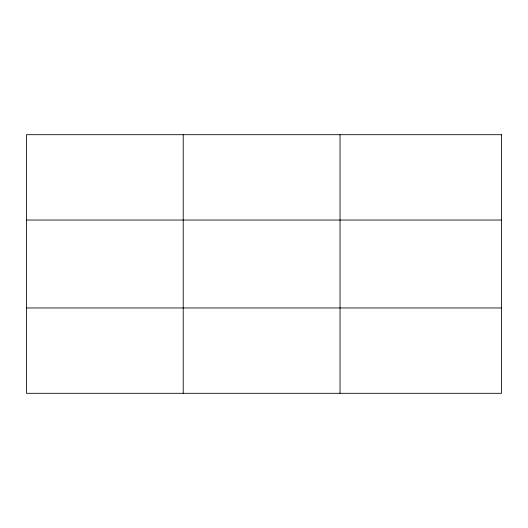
<?xml version="1.0" encoding="UTF-8"?>
<svg xmlns="http://www.w3.org/2000/svg" width="528" height="528" viewBox="0 0 528 528"><rect width="100%" height="100%" fill="white"/><g stroke="black" fill="none" stroke-linecap="round" stroke-linejoin="round"><path stroke-width="0.79" d="M183.216 393.301L183.216 134.699M340.032 393.301L340.032 134.699M26.4 220.037L501.6 220.037M26.4 307.963L501.6 307.963M501.6 134.699L501.6 393.301L26.4 393.301L26.4 134.699L501.6 134.699"/></g></svg>
